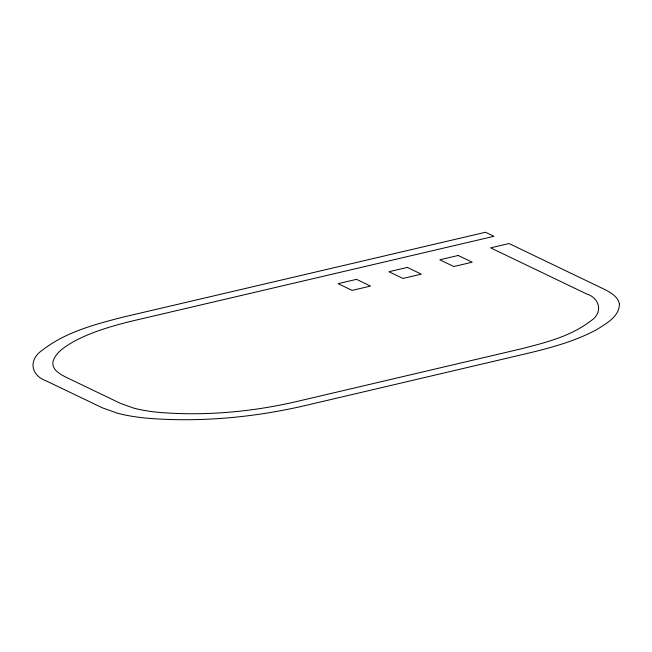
<?xml version="1.0" encoding="UTF-8"?>
<svg xmlns="http://www.w3.org/2000/svg" width="652" height="652" viewBox="0 0 652 652"><rect width="100%" height="100%" fill="white"/><g stroke="black" fill="none" stroke-linecap="round" stroke-linejoin="round"><path stroke-width="0.98" d="M619.4 303.693C619.596 316.522 606.107 323.637 596.694 329.627C575.871 340.857 552.896 347.223 530.027 352.789L304.508 405.723C253.4 417.516 200.498 422.382 148.143 418.299A144.605 38.647 -6.8 0 1 117.45 413.213L102.193 407.753L46.74 381.135C30.497 375.487 28.126 359.611 42.608 350.002C65.412 332.194 94.132 324.655 121.639 317.451L485.52 232.259L493.963 236.309L130.742 321.354C111.019 326.31 91.231 332.047 73.269 341.787C65.363 346.579 56.251 351.852 53.122 361.127A125.885 33.643 -6.8 0 0 56.447 371.045L60.147 374.012L65.151 376.815L120.604 403.433L133.79 408.136A125.282 33.48 -6.8 0 0 160.449 412.512C205.853 416.025 251.745 411.893 296.073 401.673L521.592 348.738C545.626 342.593 570.826 336.342 590.793 320.865C603.304 312.968 600.003 298.013 586.458 293.873L490.622 247.858L509.033 243.538L604.869 289.553C610.875 292.666 617.746 296.587 619.4 303.693M356.497 279.341L338.086 283.661L352.104 290.393L370.515 286.073L356.497 279.341M407.337 267.41L388.926 271.729L402.944 278.461L421.355 274.142L407.337 267.41M458.193 255.478L439.782 259.798L453.792 266.521L472.203 262.202L458.193 255.478"/></g></svg>
